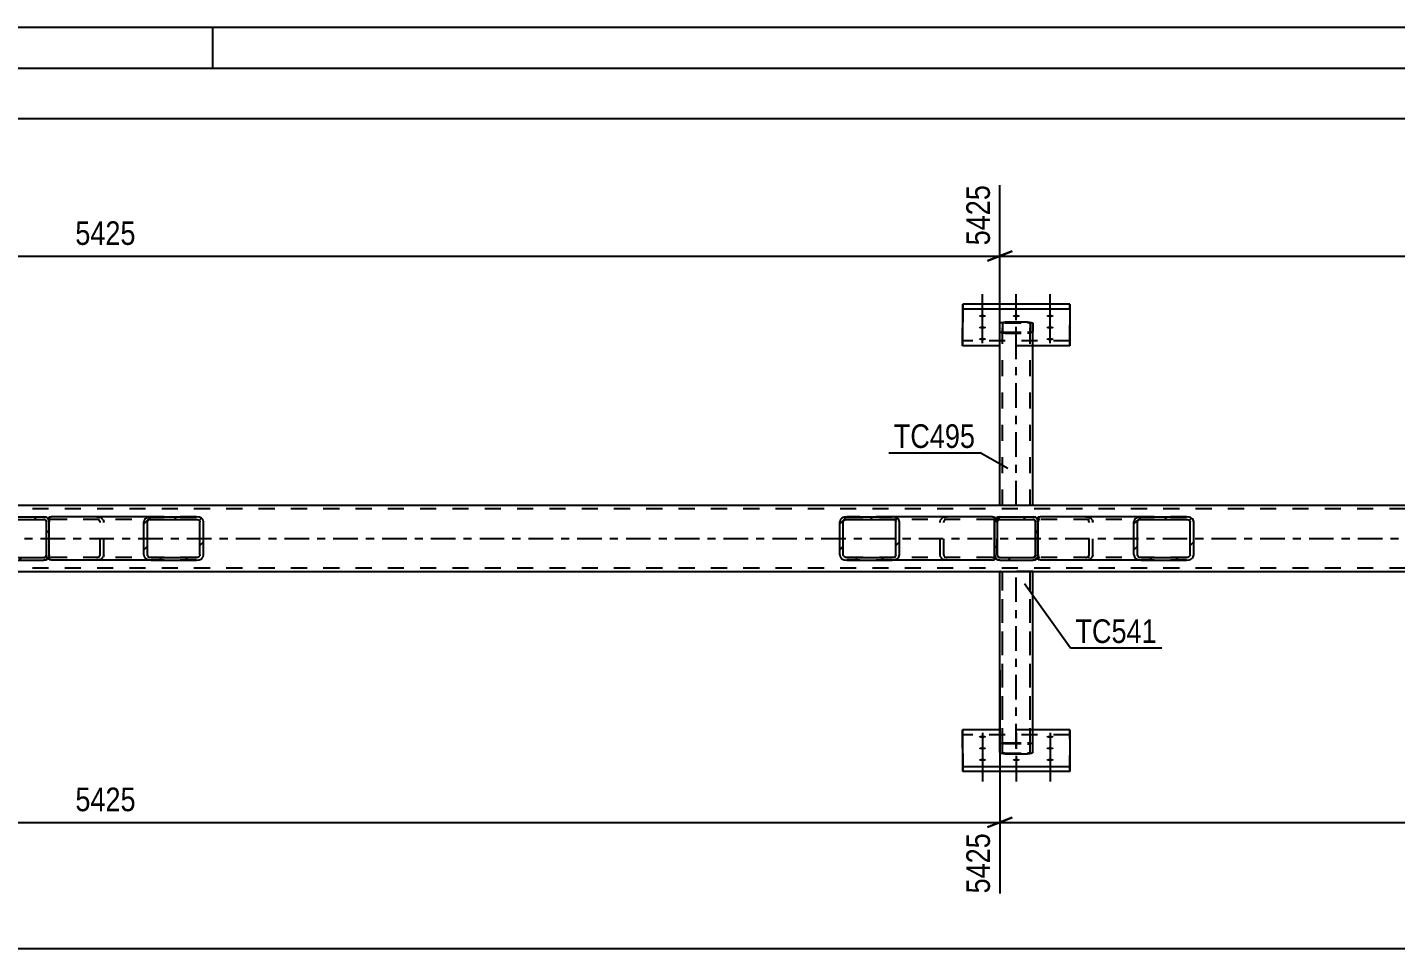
# Model space of a CAD drawing. Header units: millimetres. Extents: x -89 to 752, y -432 to 162.
# Drawn here: x 99 to 265, y 50 to 161.7 of the extents above; entities that cross this region are included whole.
import ezdxf

# ---------------------------------------------------------------- set-up
doc = ezdxf.new("R2010")
doc.units = ezdxf.units.MM
doc.linetypes.add('DXK_LINE_DOT2', pattern=[3.9198, 1.9599, -1.9599])
doc.linetypes.add('DXK_LINE_DOT3', pattern=[5.9187, 2.979, -0.9799, 0.9799, -0.9799])
doc.styles.add('Arial Narrow', font='ARIALN.TTF', dxfattribs={"height": 0.2})

# ---------------------------------------------------------------- blocks, each defined once
blk = doc.blocks.new('Unknown-761544115-1163')
at = {"color": 5, "linetype": 'Continuous'}
for p, q in [((751.51, 161.74), (-89.49, 161.74)), ((121.51, 156.74), (121.51, 161.74)), ((746.51, 156.74), (-84.49, 156.74))]:
    blk.add_line(p, q, dxfattribs=at)
blk = doc.blocks.new('Part-761544115-5239 - 5118')
at = {"color": 7, "linetype": 'DXK_LINE_DOT2'}
for p, q in [((587.63, 103.36), (-0.02, 103.36)), ((587.63, 96.16), (-0.02, 96.16))]:
    blk.add_line(p, q, dxfattribs=at)
at = {"color": 2, "linetype": 'Continuous'}
for p, q in [((587.63, 103.76), (4.79, 103.76)), ((-0.01, 95.76), (587.63, 95.76))]:
    blk.add_line(p, q, dxfattribs=at)
at = {"color": 7, "linetype": 'DXK_LINE_DOT3'}
blk.add_line((-0.01, 99.76), (587.63, 99.76), dxfattribs=at)
blk = doc.blocks.new('Part-761544115-5123 - 5118')
at = {"linetype": 'Continuous'}
h = blk.add_hatch(dxfattribs=at)
h.set_pattern_fill('', scale=0.7, style=0, pattern_type=0)
h.set_pattern_definition([(45, (198.4334, 102.4044), (-1.57154, 1.57154), [])])
h.paths.add_polyline_path([(203.92, 102.4), (198.43, 102.4), (198.1, 102.36), (197.81, 102.22), (197.62, 102.01), (197.56, 101.76), (197.56, 97.76), (197.62, 97.52), (197.81, 97.31), (198.1, 97.17), (198.43, 97.12), (203.92, 97.12), (204.25, 97.17), (204.54, 97.31), (204.73, 97.52), (204.8, 97.76), (204.8, 101.76), (204.73, 102.01), (204.54, 102.22), (204.25, 102.36)])
h.paths.add_polyline_path([(204.23, 101.99), (204.32, 101.89), (204.36, 101.76), (204.36, 97.76), (204.32, 97.64), (204.23, 97.54), (204.09, 97.47), (203.92, 97.44), (198.43, 97.44), (198.27, 97.47), (198.12, 97.54), (198.03, 97.64), (197.99, 97.76), (197.99, 101.76), (198.03, 101.89), (198.12, 101.99), (198.27, 102.06), (198.43, 102.08), (203.92, 102.08), (204.09, 102.06)])
at = {"color": 2, "linetype": 'Continuous'}
for p, q in [((197.62, 102.01), (197.56, 101.76)), ((197.56, 97.76), (197.56, 101.76)), ((197.99, 101.76), (198.03, 101.89)), ((197.99, 97.76), (197.99, 101.76)), ((198.43, 102.4), (198.1, 102.36)), ((198.27, 102.06), (198.43, 102.08)), ((198.43, 102.4), (203.92, 102.4)), ((198.43, 102.08), (203.92, 102.08)), ((216.1, 102.4), (203.92, 102.4)), ((204.25, 102.36), (203.92, 102.4)), ((203.92, 102.08), (204.09, 102.06)), ((204.32, 101.89), (204.36, 101.76)), ((204.36, 97.76), (204.36, 101.76)), ((204.8, 101.76), (204.73, 102.01)), ((204.8, 97.76), (204.8, 101.76)), ((216.1, 102.4), (216.35, 102.37)), ((216.35, 102.37), (216.35, 102.36)), ((216.35, 102.36), (216.35, 102.22)), ((216.35, 102.22), (216.35, 102.01)), ((216.35, 102.01), (216.35, 101.76)), ((216.35, 97.76), (216.35, 101.76)), ((197.56, 97.76), (197.62, 97.52)), ((198.03, 97.64), (197.99, 97.76)), ((198.1, 97.17), (198.43, 97.12)), ((198.43, 97.44), (198.27, 97.47)), ((198.43, 97.44), (203.92, 97.44)), ((198.43, 97.12), (203.92, 97.12)), ((204.09, 97.47), (203.92, 97.44)), ((203.92, 97.12), (204.25, 97.17)), ((216.1, 97.12), (203.92, 97.12)), ((204.36, 97.76), (204.32, 97.64)), ((204.73, 97.52), (204.8, 97.76)), ((216.1, 97.12), (216.35, 97.16)), ((216.35, 97.76), (216.35, 97.52)), ((216.35, 97.52), (216.35, 97.31)), ((216.35, 97.31), (216.35, 97.17)), ((216.35, 97.17), (216.35, 97.16))]:
    blk.add_line(p, q, dxfattribs=at)
at = {"color": 7, "linetype": 'DXK_LINE_DOT2'}
for p, q in [((203.92, 102.4), (198.43, 102.4)), ((216.1, 102.08), (198.43, 102.08)), ((209.73, 101.76), (209.79, 102.01)), ((209.73, 97.76), (209.73, 101.76)), ((210.2, 101.89), (210.17, 101.76)), ((210.17, 97.76), (210.17, 101.76)), ((210.27, 102.36), (210.61, 102.4)), ((210.61, 102.08), (210.44, 102.06)), ((216.26, 102.06), (216.1, 102.08)), ((216.35, 102.02), (216.26, 102.06)), ((216.35, 102.37), (216.35, 102.02)), ((216.35, 102.01), (216.35, 102.02)), ((216.35, 101.99), (216.35, 102.01)), ((216.35, 101.89), (216.35, 101.99)), ((216.35, 101.76), (216.35, 101.89)), ((216.35, 97.76), (216.35, 101.76)), ((216.1, 97.44), (198.43, 97.44)), ((203.92, 97.12), (198.43, 97.12)), ((209.79, 97.52), (209.73, 97.76)), ((210.17, 97.76), (210.2, 97.64)), ((210.61, 97.12), (210.27, 97.17)), ((210.44, 97.47), (210.61, 97.44)), ((216.1, 97.44), (216.26, 97.47)), ((216.26, 97.47), (216.35, 97.51)), ((216.35, 97.64), (216.35, 97.76)), ((216.35, 97.54), (216.35, 97.64)), ((216.35, 97.52), (216.35, 97.54)), ((216.35, 97.51), (216.35, 97.52)), ((216.35, 97.16), (216.35, 97.51))]:
    blk.add_line(p, q, dxfattribs=at)
at = {"color": 2, "linetype": 'Continuous'}
for centre, radius, start, end in [((198.3, 101.58), 0.801, 104.5769, 147.6241), ((198.37, 101.67), 0.401, 104.5769, 147.6241), ((203.99, 101.67), 0.401, 32.3759, 75.4231), ((204.05, 101.58), 0.801, 32.3759, 75.4231), ((198.3, 97.95), 0.801, 212.3759, 255.4231), ((198.37, 97.86), 0.401, 212.3759, 255.4231), ((203.99, 97.86), 0.401, 284.5769, 327.6241), ((204.05, 97.95), 0.801, 284.5769, 327.6241)]:
    blk.add_arc(centre, radius, start, end, dxfattribs=at)
at = {"color": 7, "linetype": 'DXK_LINE_DOT2'}
for centre, radius, start, end in [((210.47, 101.58), 0.802, 104.5548, 147.5896), ((210.54, 101.67), 0.401, 104.5548, 147.5896), ((210.47, 97.95), 0.802, 212.4104, 255.4452), ((210.54, 97.86), 0.401, 212.4104, 255.4452)]:
    blk.add_arc(centre, radius, start, end, dxfattribs=at)
blk = doc.blocks.new('Part-761544115-5147 - 5118')
at = {"color": 2, "linetype": 'Continuous'}
for p, q in [((216.97, 74.78), (216.98, 95.76)), ((216.98, 73.85), (216.98, 95.76)), ((220.98, 73.85), (220.98, 95.76)), ((216.98, 73.85), (216.97, 74.78)), ((217.02, 73.77), (216.98, 73.85)), ((217.16, 73.69), (217.02, 73.77)), ((217.37, 73.65), (217.16, 73.69)), ((217.62, 73.63), (217.37, 73.65)), ((217.62, 73.63), (220.34, 73.63)), ((220.58, 73.65), (220.34, 73.63)), ((220.79, 73.69), (220.58, 73.65)), ((220.93, 73.77), (220.79, 73.69)), ((220.98, 73.85), (220.93, 73.77))]:
    blk.add_line(p, q, dxfattribs=at)
at = {"color": 7, "linetype": 'DXK_LINE_DOT2'}
for p, q in [((220.98, 95.76), (216.98, 95.76)), ((217.29, 74.78), (217.3, 95.76)), ((217.3, 73.85), (217.3, 95.76)), ((220.65, 74.78), (220.66, 95.76)), ((220.66, 73.85), (220.66, 95.76)), ((220.97, 74.78), (220.98, 95.76)), ((220.98, 95.76), (220.98, 95.76)), ((216.97, 74.78), (217.02, 74.86)), ((217.02, 74.86), (217.16, 74.93)), ((217.16, 74.93), (217.37, 74.98)), ((217.32, 74.82), (217.29, 74.78)), ((217.3, 73.85), (217.29, 74.78)), ((217.39, 74.86), (217.32, 74.82)), ((217.37, 74.98), (217.61, 75)), ((217.49, 74.88), (217.39, 74.86)), ((217.61, 74.89), (217.49, 74.88)), ((217.61, 75), (220.33, 75)), ((217.61, 74.89), (220.33, 74.89)), ((220.33, 75), (220.58, 74.98)), ((220.33, 74.89), (220.34, 74.89)), ((220.34, 74.89), (220.45, 74.88)), ((220.45, 74.88), (220.56, 74.86)), ((220.56, 74.86), (220.58, 74.84)), ((220.58, 74.98), (220.78, 74.93)), ((220.58, 74.84), (220.63, 74.82)), ((220.65, 74.78), (220.63, 74.82)), ((220.66, 73.85), (220.65, 74.78)), ((220.78, 74.93), (220.92, 74.86)), ((220.92, 74.86), (220.97, 74.78)), ((220.98, 73.85), (220.97, 74.78)), ((217.3, 73.85), (217.32, 73.81)), ((217.32, 73.81), (217.39, 73.77)), ((217.39, 73.77), (217.49, 73.75)), ((217.49, 73.75), (217.62, 73.74)), ((217.62, 73.74), (220.34, 73.74)), ((220.34, 73.74), (220.46, 73.75)), ((220.46, 73.75), (220.56, 73.77)), ((220.56, 73.77), (220.63, 73.81)), ((220.63, 73.81), (220.66, 73.85))]:
    blk.add_line(p, q, dxfattribs=at)
at = {"color": 7, "linetype": 'DXK_LINE_DOT3'}
blk.add_line((218.97, 74.31), (218.98, 95.76), dxfattribs=at)
blk = doc.blocks.new('Part-761544115-5150 - 5118')
at = {"color": 2, "linetype": 'Continuous'}
for p, q in [((212.48, 128.16), (212.47, 123.72)), ((225.48, 128.16), (212.48, 128.16)), ((212.48, 127.56), (212.48, 128.16)), ((225.48, 128.16), (225.48, 127.56)), ((212.47, 123.12), (212.48, 127.56)), ((225.48, 127.56), (212.48, 127.56)), ((225.48, 127.56), (225.47, 123.12)), ((212.47, 123.72), (212.47, 123.12)), ((216.98, 123.12), (212.47, 123.12)), ((225.47, 123.12), (220.98, 123.12))]:
    blk.add_line(p, q, dxfattribs=at)
at = {"color": 7, "linetype": 'DXK_LINE_DOT2'}
for p, q in [((225.47, 123.72), (225.48, 128.16)), ((225.47, 123.72), (212.47, 123.72)), ((220.98, 123.12), (216.98, 123.12)), ((225.47, 123.12), (225.47, 123.72))]:
    blk.add_line(p, q, dxfattribs=at)
blk = doc.blocks.new('Part-761544115-5151 - 5118')
at = {"color": 2, "linetype": 'Continuous'}
for p, q in [((216.98, 76.54), (212.47, 76.54)), ((212.47, 76.54), (212.47, 75.94)), ((212.48, 72.09), (212.47, 76.54)), ((225.47, 76.54), (220.98, 76.54)), ((225.47, 76.54), (225.48, 72.09)), ((212.47, 75.94), (212.48, 71.49)), ((225.48, 72.09), (212.48, 72.09)), ((212.48, 71.49), (212.48, 72.09)), ((225.48, 71.49), (212.48, 71.49)), ((225.48, 72.09), (225.48, 71.49))]:
    blk.add_line(p, q, dxfattribs=at)
at = {"color": 7, "linetype": 'DXK_LINE_DOT2'}
for p, q in [((220.98, 76.54), (216.98, 76.54)), ((225.47, 75.94), (225.47, 76.54)), ((225.47, 75.94), (212.47, 75.94)), ((225.48, 71.49), (225.47, 75.94))]:
    blk.add_line(p, q, dxfattribs=at)
blk = doc.blocks.new('Part-761544115-5153 - 5118')
at = {"linetype": 'Continuous'}
h = blk.add_hatch(dxfattribs=at)
h.set_pattern_fill('', scale=0.7, style=0, pattern_type=0)
h.set_pattern_definition([(45, (97.0082, 102.4044), (-1.57154, 1.57154), [])])
h.paths.add_polyline_path([(101.01, 102.4), (97.01, 102.4), (96.76, 102.36), (96.56, 102.22), (96.42, 102.01), (96.37, 101.76), (96.37, 97.76), (96.42, 97.52), (96.56, 97.31), (96.76, 97.17), (97.01, 97.12), (101.01, 97.12), (101.25, 97.17), (101.46, 97.31), (101.6, 97.52), (101.65, 97.76), (101.65, 101.76), (101.6, 102.01), (101.46, 102.22), (101.25, 102.36)])
h.paths.add_polyline_path([(101.23, 101.99), (101.3, 101.89), (101.33, 101.76), (101.33, 97.76), (101.3, 97.64), (101.23, 97.54), (101.13, 97.47), (101.01, 97.44), (97.01, 97.44), (96.89, 97.47), (96.78, 97.54), (96.71, 97.64), (96.69, 97.76), (96.69, 101.76), (96.71, 101.89), (96.78, 101.99), (96.89, 102.06), (97.01, 102.08), (101.01, 102.08), (101.13, 102.06)])
at = {"color": 2, "linetype": 'Continuous'}
for p, q in [((96.35, 101.77), (96.4, 102.01)), ((96.35, 101.76), (96.37, 101.76)), ((96.42, 102.01), (96.37, 101.76)), ((96.37, 97.76), (96.37, 101.76)), ((96.69, 101.76), (96.71, 101.89)), ((96.69, 97.76), (96.69, 101.76)), ((96.75, 102.36), (96.99, 102.4)), ((97.01, 102.4), (96.76, 102.36)), ((96.89, 102.06), (97.01, 102.08)), ((96.99, 102.4), (97.01, 102.4)), ((97.01, 102.4), (96.99, 102.4)), ((97.01, 102.4), (101.01, 102.4)), ((97.01, 102.08), (101.01, 102.08)), ((101.12, 102.06), (100.99, 102.08)), ((101.25, 102.36), (101.01, 102.4)), ((101.01, 102.08), (101.13, 102.06)), ((101.31, 101.76), (101.29, 101.89)), ((101.3, 101.89), (101.33, 101.76)), ((101.31, 101.76), (101.33, 101.76)), ((101.31, 97.76), (101.31, 101.76)), ((101.33, 97.76), (101.33, 101.76)), ((101.65, 101.76), (101.6, 102.01)), ((101.65, 97.76), (101.65, 101.76)), ((96.35, 97.76), (96.37, 97.76)), ((96.4, 97.52), (96.35, 97.76)), ((96.37, 97.76), (96.42, 97.52)), ((96.71, 97.64), (96.69, 97.76)), ((96.99, 97.12), (96.75, 97.17)), ((96.76, 97.17), (97.01, 97.12)), ((97.01, 97.44), (96.89, 97.47)), ((96.99, 97.12), (97.01, 97.12)), ((96.99, 97.12), (97.01, 97.12)), ((97.01, 97.44), (101.01, 97.44)), ((97.01, 97.12), (101.01, 97.12)), ((100.99, 97.44), (101.12, 97.47)), ((101.13, 97.47), (101.01, 97.44)), ((101.01, 97.12), (101.25, 97.17)), ((101.29, 97.64), (101.31, 97.76)), ((101.33, 97.76), (101.3, 97.64)), ((101.31, 97.76), (101.33, 97.76)), ((101.6, 97.52), (101.65, 97.76))]:
    blk.add_line(p, q, dxfattribs=at)
at = {"color": 7, "linetype": 'DXK_LINE_DOT2'}
for p, q in [((96.35, 101.76), (96.35, 101.77)), ((96.35, 97.76), (96.35, 101.76)), ((96.35, 101.76), (96.35, 101.76)), ((96.7, 101.89), (96.67, 101.76)), ((96.67, 101.76), (96.69, 101.76)), ((96.67, 97.76), (96.67, 101.76)), ((96.99, 102.08), (96.87, 102.06)), ((96.99, 102.08), (97.01, 102.08)), ((96.99, 102.08), (100.99, 102.08)), ((97.01, 102.4), (101.01, 102.4)), ((100.99, 102.4), (101.24, 102.36)), ((100.99, 102.08), (101.01, 102.08)), ((101.59, 102.01), (101.63, 101.76)), ((101.63, 97.76), (101.63, 101.76)), ((101.63, 101.76), (101.65, 101.76)), ((96.35, 97.76), (96.35, 97.76)), ((96.35, 97.76), (96.35, 97.76)), ((96.67, 97.76), (96.69, 97.76)), ((96.67, 97.76), (96.7, 97.64)), ((96.87, 97.47), (96.99, 97.44)), ((96.99, 97.44), (97.01, 97.44)), ((96.99, 97.44), (100.99, 97.44)), ((97.01, 97.12), (101.01, 97.12)), ((100.99, 97.44), (101.01, 97.44)), ((101.24, 97.17), (100.99, 97.12)), ((101.63, 97.76), (101.59, 97.52)), ((101.63, 97.76), (101.65, 97.76))]:
    blk.add_line(p, q, dxfattribs=at)
at = {"color": 2, "linetype": 'Continuous'}
for centre, radius, start, end in [((96.99, 101.76), 0.64, 112.5, 157.5), ((97.01, 101.76), 0.64, 112.5, 157.5), ((97.01, 101.76), 0.32, 112.5, 157.5), ((100.99, 101.76), 0.32, 22.5, 67.5), ((101.01, 101.76), 0.32, 22.5, 67.5), ((101.01, 101.76), 0.64, 22.5, 67.5), ((96.99, 97.76), 0.64, 202.5, 247.5), ((97.01, 97.76), 0.64, 202.5, 247.5), ((97.01, 97.76), 0.32, 202.5, 247.5), ((100.99, 97.76), 0.32, 292.5, 337.5), ((101.01, 97.76), 0.32, 292.5, 337.5), ((101.01, 97.76), 0.64, 292.5, 337.5)]:
    blk.add_arc(centre, radius, start, end, dxfattribs=at)
at = {"color": 7, "linetype": 'DXK_LINE_DOT2'}
for centre, radius, start, end in [((96.99, 101.76), 0.32, 112.5, 157.5), ((100.99, 101.76), 0.64, 22.5, 67.5), ((96.99, 97.76), 0.32, 202.5, 247.5), ((100.99, 97.76), 0.64, 292.5, 337.5)]:
    blk.add_arc(centre, radius, start, end, dxfattribs=at)
blk = doc.blocks.new('Part-761544115-5156 - 5118')
at = {"linetype": 'Continuous'}
h = blk.add_hatch(dxfattribs=at)
h.set_pattern_fill('', scale=0.7, style=0, pattern_type=0)
h.set_pattern_definition([(45, (217.008, 102.4044), (-1.57154, 1.57154), [])])
h.paths.add_polyline_path([(221.01, 102.4), (217.01, 102.4), (216.76, 102.36), (216.56, 102.22), (216.42, 102.01), (216.37, 101.76), (216.37, 97.76), (216.42, 97.52), (216.56, 97.31), (216.76, 97.17), (217.01, 97.12), (221.01, 97.12), (221.25, 97.17), (221.46, 97.31), (221.6, 97.52), (221.65, 97.76), (221.65, 101.76), (221.6, 102.01), (221.46, 102.22), (221.25, 102.36)])
h.paths.add_polyline_path([(221.23, 101.99), (221.3, 101.89), (221.33, 101.76), (221.33, 97.76), (221.3, 97.64), (221.23, 97.54), (221.13, 97.47), (221.01, 97.44), (217.01, 97.44), (216.89, 97.47), (216.78, 97.54), (216.71, 97.64), (216.69, 97.76), (216.69, 101.76), (216.71, 101.89), (216.78, 101.99), (216.89, 102.06), (217.01, 102.08), (221.01, 102.08), (221.13, 102.06)])
at = {"color": 2, "linetype": 'Continuous'}
for p, q in [((216.35, 101.77), (216.4, 102.01)), ((216.35, 101.76), (216.37, 101.76)), ((216.42, 102.01), (216.37, 101.76)), ((216.37, 97.76), (216.37, 101.76)), ((216.69, 101.76), (216.71, 101.89)), ((216.69, 97.76), (216.69, 101.76)), ((216.75, 102.36), (216.99, 102.4)), ((217.01, 102.4), (216.76, 102.36)), ((216.89, 102.06), (217.01, 102.08)), ((216.99, 102.4), (217.01, 102.4)), ((217.01, 102.4), (216.99, 102.4)), ((217.01, 102.4), (221.01, 102.4)), ((217.01, 102.08), (221.01, 102.08)), ((221.12, 102.06), (220.99, 102.08)), ((221.25, 102.36), (221.01, 102.4)), ((221.01, 102.08), (221.13, 102.06)), ((221.31, 101.76), (221.29, 101.89)), ((221.3, 101.89), (221.33, 101.76)), ((221.31, 101.76), (221.33, 101.76)), ((221.31, 97.76), (221.31, 101.76)), ((221.33, 97.76), (221.33, 101.76)), ((221.65, 101.76), (221.6, 102.01)), ((221.65, 97.76), (221.65, 101.76)), ((216.35, 97.76), (216.37, 97.76)), ((216.4, 97.52), (216.35, 97.76)), ((216.37, 97.76), (216.42, 97.52)), ((216.71, 97.64), (216.69, 97.76)), ((216.99, 97.12), (216.75, 97.17)), ((216.76, 97.17), (217.01, 97.12)), ((217.01, 97.44), (216.89, 97.47)), ((216.99, 97.12), (217.01, 97.12)), ((216.99, 97.12), (217.01, 97.12)), ((217.01, 97.44), (221.01, 97.44)), ((217.01, 97.12), (221.01, 97.12)), ((220.99, 97.44), (221.12, 97.47)), ((221.13, 97.47), (221.01, 97.44)), ((221.01, 97.12), (221.25, 97.17)), ((221.29, 97.64), (221.31, 97.76)), ((221.33, 97.76), (221.3, 97.64)), ((221.31, 97.76), (221.33, 97.76)), ((221.6, 97.52), (221.65, 97.76))]:
    blk.add_line(p, q, dxfattribs=at)
at = {"color": 7, "linetype": 'DXK_LINE_DOT2'}
for p, q in [((216.35, 101.76), (216.35, 101.77)), ((216.35, 97.76), (216.35, 101.76)), ((216.35, 101.76), (216.35, 101.76)), ((216.7, 101.89), (216.67, 101.76)), ((216.67, 101.76), (216.69, 101.76)), ((216.67, 97.76), (216.67, 101.76)), ((216.99, 102.08), (216.87, 102.06)), ((216.99, 102.08), (217.01, 102.08)), ((216.99, 102.08), (220.99, 102.08)), ((217.01, 102.4), (221.01, 102.4)), ((220.99, 102.4), (221.24, 102.36)), ((220.99, 102.08), (221.01, 102.08)), ((221.59, 102.01), (221.63, 101.76)), ((221.63, 97.76), (221.63, 101.76)), ((221.63, 101.76), (221.65, 101.76)), ((216.35, 97.76), (216.35, 97.76)), ((216.35, 97.76), (216.35, 97.76)), ((216.67, 97.76), (216.69, 97.76)), ((216.67, 97.76), (216.7, 97.64)), ((216.87, 97.47), (216.99, 97.44)), ((216.99, 97.44), (217.01, 97.44)), ((216.99, 97.44), (220.99, 97.44)), ((217.01, 97.12), (221.01, 97.12)), ((220.99, 97.44), (221.01, 97.44)), ((221.24, 97.17), (220.99, 97.12)), ((221.63, 97.76), (221.59, 97.52)), ((221.63, 97.76), (221.65, 97.76))]:
    blk.add_line(p, q, dxfattribs=at)
at = {"color": 2, "linetype": 'Continuous'}
for centre, radius, start, end in [((216.99, 101.76), 0.64, 112.5, 157.5), ((217.01, 101.76), 0.64, 112.5, 157.5), ((217.01, 101.76), 0.32, 112.5, 157.5), ((220.99, 101.76), 0.32, 22.5, 67.5), ((221.01, 101.76), 0.32, 22.5, 67.5), ((221.01, 101.76), 0.64, 22.5, 67.5), ((216.99, 97.76), 0.64, 202.5, 247.5), ((217.01, 97.76), 0.64, 202.5, 247.5), ((217.01, 97.76), 0.32, 202.5, 247.5), ((220.99, 97.76), 0.32, 292.5, 337.5), ((221.01, 97.76), 0.32, 292.5, 337.5), ((221.01, 97.76), 0.64, 292.5, 337.5)]:
    blk.add_arc(centre, radius, start, end, dxfattribs=at)
at = {"color": 7, "linetype": 'DXK_LINE_DOT2'}
for centre, radius, start, end in [((216.99, 101.76), 0.32, 112.5, 157.5), ((220.99, 101.76), 0.64, 22.5, 67.5), ((216.99, 97.76), 0.32, 202.5, 247.5), ((220.99, 97.76), 0.64, 292.5, 337.5)]:
    blk.add_arc(centre, radius, start, end, dxfattribs=at)
blk = doc.blocks.new('Part-761544115-5158 - 5118')
at = {"linetype": 'Continuous'}
h = blk.add_hatch(dxfattribs=at)
h.set_pattern_fill('', scale=0.7, style=0, pattern_type=0)
h.set_pattern_definition([(45, (114.0037, 102.4044), (-1.57154, 1.57154), [])])
h.paths.add_polyline_path([(119.5, 102.4), (114, 102.4), (113.67, 102.36), (113.38, 102.22), (113.19, 102.01), (113.12, 101.76), (113.12, 97.76), (113.19, 97.52), (113.38, 97.31), (113.67, 97.17), (114, 97.12), (119.5, 97.12), (119.84, 97.17), (120.12, 97.31), (120.31, 97.52), (120.38, 97.76), (120.38, 101.76), (120.31, 102.01), (120.12, 102.22), (119.84, 102.36)])
h.paths.add_polyline_path([(119.81, 101.99), (119.91, 101.89), (119.94, 101.76), (119.94, 97.76), (119.91, 97.64), (119.81, 97.54), (119.67, 97.47), (119.5, 97.44), (114, 97.44), (113.84, 97.47), (113.69, 97.54), (113.6, 97.64), (113.56, 97.76), (113.56, 101.76), (113.6, 101.89), (113.69, 101.99), (113.84, 102.06), (114, 102.08), (119.5, 102.08), (119.67, 102.06)])
at = {"color": 2, "linetype": 'Continuous'}
for p, q in [((101.63, 102.37), (101.89, 102.4)), ((101.63, 102.36), (101.63, 102.37)), ((101.63, 102.22), (101.63, 102.36)), ((101.63, 102.22), (101.63, 102.02)), ((101.63, 102.01), (101.63, 102.22)), ((101.63, 102.02), (101.63, 101.99)), ((101.63, 102.01), (101.63, 101.83)), ((101.63, 101.99), (101.63, 101.89)), ((101.63, 101.89), (101.63, 101.83)), ((114, 102.4), (101.89, 102.4)), ((113.19, 102.01), (113.12, 101.76)), ((113.12, 97.76), (113.12, 101.76)), ((113.56, 101.76), (113.6, 101.89)), ((113.56, 97.76), (113.56, 101.76)), ((114, 102.4), (113.67, 102.36)), ((113.84, 102.06), (114, 102.08)), ((114, 102.4), (119.5, 102.4)), ((114, 102.08), (119.5, 102.08)), ((119.84, 102.36), (119.5, 102.4)), ((119.5, 102.08), (119.67, 102.06)), ((119.91, 101.89), (119.94, 101.76)), ((119.94, 97.76), (119.94, 101.76)), ((120.38, 101.76), (120.31, 102.01)), ((120.38, 97.76), (120.38, 101.76)), ((101.63, 97.52), (101.63, 97.7)), ((101.63, 97.64), (101.63, 97.69)), ((101.63, 97.64), (101.63, 97.54)), ((101.63, 97.54), (101.63, 97.51)), ((101.63, 97.31), (101.63, 97.52)), ((101.63, 97.31), (101.63, 97.51)), ((101.63, 97.17), (101.63, 97.31)), ((101.63, 97.16), (101.63, 97.17)), ((101.89, 97.12), (101.63, 97.16)), ((114, 97.12), (101.89, 97.12)), ((113.12, 97.76), (113.19, 97.52)), ((113.6, 97.64), (113.56, 97.76)), ((113.67, 97.17), (114, 97.12)), ((114, 97.44), (113.84, 97.47)), ((114, 97.44), (119.5, 97.44)), ((114, 97.12), (119.5, 97.12)), ((119.67, 97.47), (119.5, 97.44)), ((119.5, 97.12), (119.84, 97.17)), ((119.94, 97.76), (119.91, 97.64)), ((120.31, 97.52), (120.38, 97.76))]:
    blk.add_line(p, q, dxfattribs=at)
at = {"color": 7, "linetype": 'DXK_LINE_DOT2'}
for p, q in [((101.63, 102.37), (101.63, 102.22)), ((101.72, 102.06), (101.63, 102.02)), ((101.63, 101.83), (101.63, 101.76)), ((101.63, 101.83), (101.63, 101.76)), ((101.63, 97.76), (101.63, 101.76)), ((101.63, 97.76), (101.63, 101.76)), ((101.89, 102.08), (101.72, 102.06)), ((119.5, 102.08), (101.89, 102.08)), ((107.38, 102.4), (107.72, 102.36)), ((107.55, 102.06), (107.38, 102.08)), ((107.82, 101.76), (107.79, 101.89)), ((107.82, 97.76), (107.82, 101.76)), ((108.19, 102.01), (108.26, 101.76)), ((108.26, 97.76), (108.26, 101.76)), ((119.5, 102.4), (114, 102.4)), ((101.63, 97.69), (101.63, 97.76)), ((101.63, 97.7), (101.63, 97.76)), ((101.63, 97.51), (101.72, 97.47)), ((101.63, 97.16), (101.63, 97.31)), ((101.72, 97.47), (101.89, 97.44)), ((119.5, 97.44), (101.89, 97.44)), ((107.38, 97.44), (107.55, 97.47)), ((107.72, 97.17), (107.38, 97.12)), ((107.79, 97.64), (107.82, 97.76)), ((108.26, 97.76), (108.19, 97.52)), ((119.5, 97.12), (114, 97.12))]:
    blk.add_line(p, q, dxfattribs=at)
for centre, radius, start, end in [((107.45, 101.67), 0.401, 32.4104, 75.4453), ((107.52, 101.58), 0.802, 32.4104, 75.4453), ((107.45, 97.86), 0.401, 284.5547, 327.5896), ((107.52, 97.95), 0.802, 284.5547, 327.5896)]:
    blk.add_arc(centre, radius, start, end, dxfattribs=at)
at = {"color": 2, "linetype": 'Continuous'}
for centre, radius, start, end in [((113.87, 101.58), 0.803, 104.5326, 147.5549), ((113.94, 101.67), 0.401, 104.5326, 147.5549), ((119.57, 101.67), 0.401, 32.4451, 75.4674), ((119.64, 101.58), 0.803, 32.4451, 75.4674), ((113.87, 97.95), 0.803, 212.4451, 255.4674), ((113.94, 97.86), 0.401, 212.4451, 255.4674), ((119.57, 97.86), 0.401, 284.5326, 327.5549), ((119.64, 97.95), 0.803, 284.5326, 327.5549)]:
    blk.add_arc(centre, radius, start, end, dxfattribs=at)
blk = doc.blocks.new('Part-761544115-5159 - 5118')
at = {"linetype": 'Continuous'}
h = blk.add_hatch(dxfattribs=at)
h.set_pattern_fill('', scale=0.7, style=0, pattern_type=0)
h.set_pattern_definition([(45, (234.129, 102.4044), (-1.57154, 1.57154), [])])
h.paths.add_polyline_path([(239.63, 102.4), (234.13, 102.4), (233.79, 102.36), (233.51, 102.22), (233.32, 102.01), (233.25, 101.76), (233.25, 97.76), (233.32, 97.52), (233.51, 97.31), (233.79, 97.17), (234.13, 97.12), (239.63, 97.12), (239.96, 97.17), (240.25, 97.31), (240.44, 97.52), (240.51, 97.76), (240.51, 101.76), (240.44, 102.01), (240.25, 102.22), (239.96, 102.36)])
h.paths.add_polyline_path([(239.94, 101.99), (240.03, 101.89), (240.07, 101.76), (240.07, 97.76), (240.03, 97.64), (239.94, 97.54), (239.79, 97.47), (239.63, 97.44), (234.13, 97.44), (233.96, 97.47), (233.82, 97.54), (233.72, 97.64), (233.69, 97.76), (233.69, 101.76), (233.72, 101.89), (233.82, 101.99), (233.96, 102.06), (234.13, 102.08), (239.63, 102.08), (239.79, 102.06)])
at = {"color": 2, "linetype": 'Continuous'}
for p, q in [((221.63, 102.37), (221.89, 102.4)), ((221.63, 102.36), (221.63, 102.37)), ((221.63, 102.22), (221.63, 102.36)), ((221.63, 102.22), (221.63, 102.02)), ((221.63, 102.01), (221.63, 102.22)), ((221.63, 102.02), (221.63, 101.99)), ((221.63, 102.01), (221.63, 101.83)), ((221.63, 101.99), (221.63, 101.89)), ((221.63, 101.89), (221.63, 101.84)), ((234.13, 102.4), (221.89, 102.4)), ((233.32, 102.01), (233.25, 101.76)), ((233.25, 97.76), (233.25, 101.76)), ((233.69, 101.76), (233.72, 101.89)), ((233.69, 97.76), (233.69, 101.76)), ((234.13, 102.4), (233.79, 102.36)), ((233.96, 102.06), (234.13, 102.08)), ((234.13, 102.4), (239.63, 102.4)), ((234.13, 102.08), (239.63, 102.08)), ((239.96, 102.36), (239.63, 102.4)), ((239.63, 102.08), (239.79, 102.06)), ((240.03, 101.89), (240.07, 101.76)), ((240.07, 97.76), (240.07, 101.76)), ((240.51, 101.76), (240.44, 102.01)), ((240.51, 97.76), (240.51, 101.76)), ((221.63, 97.52), (221.63, 97.7)), ((221.63, 97.64), (221.63, 97.69)), ((221.63, 97.64), (221.63, 97.54)), ((221.63, 97.54), (221.63, 97.51)), ((221.63, 97.31), (221.63, 97.52)), ((221.63, 97.31), (221.63, 97.51)), ((221.63, 97.17), (221.63, 97.31)), ((221.63, 97.16), (221.63, 97.17)), ((221.89, 97.12), (221.63, 97.16)), ((234.13, 97.12), (221.89, 97.12)), ((233.25, 97.76), (233.32, 97.52)), ((233.72, 97.64), (233.69, 97.76)), ((233.79, 97.17), (234.13, 97.12)), ((234.13, 97.44), (233.96, 97.47)), ((234.13, 97.44), (239.63, 97.44)), ((234.13, 97.12), (239.63, 97.12)), ((239.79, 97.47), (239.63, 97.44)), ((239.63, 97.12), (239.96, 97.17)), ((240.07, 97.76), (240.03, 97.64)), ((240.44, 97.52), (240.51, 97.76))]:
    blk.add_line(p, q, dxfattribs=at)
at = {"color": 7, "linetype": 'DXK_LINE_DOT2'}
for p, q in [((221.63, 102.37), (221.63, 102.22)), ((221.72, 102.06), (221.63, 102.02)), ((221.63, 101.84), (221.63, 101.76)), ((221.63, 101.83), (221.63, 101.76)), ((221.63, 97.76), (221.63, 101.76)), ((221.63, 97.76), (221.63, 101.76)), ((221.89, 102.08), (221.72, 102.06)), ((239.63, 102.08), (221.89, 102.08)), ((227.38, 102.4), (227.72, 102.36)), ((227.55, 102.06), (227.38, 102.08)), ((227.82, 101.76), (227.79, 101.89)), ((227.82, 97.76), (227.82, 101.76)), ((228.19, 102.01), (228.26, 101.76)), ((228.26, 97.76), (228.26, 101.76)), ((239.63, 102.4), (234.13, 102.4)), ((221.63, 97.69), (221.63, 97.76)), ((221.63, 97.7), (221.63, 97.76)), ((221.63, 97.51), (221.72, 97.47)), ((221.63, 97.16), (221.63, 97.31)), ((221.72, 97.47), (221.89, 97.44)), ((239.63, 97.44), (221.89, 97.44)), ((227.38, 97.44), (227.55, 97.47)), ((227.72, 97.17), (227.38, 97.12)), ((227.79, 97.64), (227.82, 97.76)), ((228.26, 97.76), (228.19, 97.52)), ((239.63, 97.12), (234.13, 97.12))]:
    blk.add_line(p, q, dxfattribs=at)
for centre, radius, start, end in [((227.45, 101.67), 0.401, 32.4104, 75.4452), ((227.52, 101.58), 0.802, 32.4104, 75.4452), ((227.45, 97.86), 0.401, 284.5548, 327.5896), ((227.52, 97.95), 0.802, 284.5548, 327.5896)]:
    blk.add_arc(centre, radius, start, end, dxfattribs=at)
at = {"color": 2, "linetype": 'Continuous'}
for centre, radius, start, end in [((233.99, 101.58), 0.803, 104.5326, 147.5549), ((234.06, 101.67), 0.401, 104.5326, 147.5549), ((239.69, 101.67), 0.401, 32.4451, 75.4674), ((239.76, 101.58), 0.803, 32.4451, 75.4674), ((233.99, 97.95), 0.803, 212.4451, 255.4674), ((234.06, 97.86), 0.401, 212.4451, 255.4674), ((239.69, 97.86), 0.401, 284.5326, 327.5549), ((239.76, 97.95), 0.803, 284.5326, 327.5549)]:
    blk.add_arc(centre, radius, start, end, dxfattribs=at)
blk = doc.blocks.new('Part-761544115-5183 - 5118')
at = {"color": 2, "linetype": 'Continuous'}
for p, q in [((216.97, 125.8), (217.02, 125.89)), ((216.98, 103.76), (216.97, 125.8)), ((216.97, 124.87), (216.97, 125.8)), ((216.98, 103.76), (216.97, 124.87)), ((217.02, 125.89), (217.16, 125.96)), ((217.16, 125.96), (217.37, 126.01)), ((217.37, 126.01), (217.62, 126.02)), ((217.62, 126.02), (220.34, 126.02)), ((220.34, 126.02), (220.58, 126.01)), ((220.58, 126.01), (220.79, 125.96)), ((220.79, 125.96), (220.93, 125.89)), ((220.93, 125.89), (220.97, 125.8)), ((220.98, 103.76), (220.97, 125.8))]:
    blk.add_line(p, q, dxfattribs=at)
at = {"color": 7, "linetype": 'DXK_LINE_DOT2'}
for p, q in [((217.02, 124.79), (216.97, 124.87)), ((217.16, 124.72), (217.02, 124.79)), ((217.37, 124.67), (217.16, 124.72)), ((217.32, 125.85), (217.29, 125.8)), ((217.3, 103.76), (217.29, 125.8)), ((217.29, 125.8), (217.29, 124.87)), ((217.3, 103.76), (217.29, 124.87)), ((217.29, 124.87), (217.32, 124.83)), ((217.39, 125.88), (217.32, 125.85)), ((217.32, 124.83), (217.39, 124.8)), ((217.61, 124.65), (217.37, 124.67)), ((217.49, 125.91), (217.39, 125.88)), ((217.39, 124.8), (217.49, 124.77)), ((217.62, 125.91), (217.49, 125.91)), ((217.49, 124.77), (217.61, 124.76)), ((217.61, 124.76), (220.33, 124.76)), ((217.61, 124.65), (220.33, 124.65)), ((217.62, 125.91), (220.34, 125.91)), ((220.33, 124.76), (220.45, 124.77)), ((220.58, 124.67), (220.33, 124.65)), ((220.46, 125.91), (220.34, 125.91)), ((220.45, 124.77), (220.56, 124.8)), ((220.56, 125.88), (220.46, 125.91)), ((220.63, 125.85), (220.56, 125.88)), ((220.56, 124.8), (220.63, 124.83)), ((220.78, 124.72), (220.58, 124.67)), ((220.65, 125.8), (220.63, 125.85)), ((220.63, 124.83), (220.65, 124.87)), ((220.66, 103.76), (220.65, 125.8)), ((220.65, 125.8), (220.65, 124.87)), ((220.66, 103.76), (220.65, 124.87)), ((220.92, 124.79), (220.78, 124.72)), ((220.97, 124.87), (220.92, 124.79)), ((220.97, 125.8), (220.97, 124.87)), ((220.98, 103.76), (220.97, 124.87)), ((220.98, 103.76), (216.98, 103.76)), ((220.98, 103.76), (220.98, 103.76))]:
    blk.add_line(p, q, dxfattribs=at)
at = {"color": 7, "linetype": 'DXK_LINE_DOT3'}
blk.add_line((218.98, 103.76), (218.97, 125.34), dxfattribs=at)
blk = doc.blocks.new('Bolt-761544115-5263 - 5118')
at = {"linetype": 'Continuous'}
for points in [[(214.88, 126.89), (214.97, 126.89), (215.06, 126.88), (215.14, 126.86), (215.2, 126.84), (215.26, 126.82), (215.3, 126.79), (215.32, 126.76), (215.32, 126.73), (215.3, 126.69), (215.26, 126.67), (215.2, 126.64), (215.14, 126.62), (215.06, 126.6), (214.97, 126.59), (214.88, 126.59), (214.79, 126.59), (214.7, 126.6), (214.62, 126.62), (214.55, 126.64), (214.5, 126.67), (214.46, 126.69), (214.44, 126.73), (214.44, 126.76), (214.46, 126.79), (214.5, 126.82), (214.55, 126.84), (214.62, 126.86), (214.7, 126.88), (214.79, 126.89)], [(218.98, 126.89), (219.07, 126.89), (219.16, 126.88), (219.24, 126.86), (219.3, 126.84), (219.36, 126.82), (219.4, 126.79), (219.42, 126.76), (219.42, 126.73), (219.4, 126.69), (219.36, 126.67), (219.3, 126.64), (219.24, 126.62), (219.16, 126.6), (219.07, 126.59), (218.98, 126.59), (218.89, 126.59), (218.8, 126.6), (218.72, 126.62), (218.65, 126.64), (218.6, 126.67), (218.56, 126.69), (218.54, 126.73), (218.54, 126.76), (218.56, 126.79), (218.6, 126.82), (218.65, 126.84), (218.72, 126.86), (218.8, 126.88), (218.89, 126.89)], [(223.08, 126.89), (223.17, 126.89), (223.26, 126.88), (223.34, 126.86), (223.4, 126.84), (223.46, 126.82), (223.5, 126.79), (223.52, 126.76), (223.52, 126.73), (223.5, 126.69), (223.46, 126.67), (223.4, 126.64), (223.34, 126.62), (223.26, 126.6), (223.17, 126.59), (223.08, 126.59), (222.99, 126.59), (222.9, 126.6), (222.82, 126.62), (222.75, 126.64), (222.7, 126.67), (222.66, 126.69), (222.64, 126.73), (222.64, 126.76), (222.66, 126.79), (222.7, 126.82), (222.75, 126.84), (222.82, 126.86), (222.9, 126.88), (222.99, 126.89)], [(214.87, 125.49), (214.97, 125.49), (215.05, 125.48), (215.13, 125.46), (215.2, 125.44), (215.25, 125.41), (215.29, 125.39), (215.31, 125.35), (215.31, 125.32), (215.29, 125.29), (215.25, 125.26), (215.2, 125.24), (215.13, 125.22), (215.05, 125.2), (214.97, 125.19), (214.87, 125.19), (214.78, 125.19), (214.69, 125.2), (214.61, 125.22), (214.55, 125.24), (214.49, 125.26), (214.46, 125.29), (214.44, 125.32), (214.44, 125.35), (214.46, 125.39), (214.49, 125.41), (214.55, 125.44), (214.61, 125.46), (214.69, 125.48), (214.78, 125.49)], [(223.07, 125.49), (223.17, 125.49), (223.25, 125.48), (223.33, 125.46), (223.4, 125.44), (223.45, 125.41), (223.49, 125.39), (223.51, 125.35), (223.51, 125.32), (223.49, 125.29), (223.45, 125.26), (223.4, 125.24), (223.33, 125.22), (223.25, 125.2), (223.17, 125.19), (223.07, 125.19), (222.98, 125.19), (222.89, 125.2), (222.81, 125.22), (222.75, 125.24), (222.69, 125.26), (222.66, 125.29), (222.64, 125.32), (222.64, 125.35), (222.66, 125.39), (222.69, 125.41), (222.75, 125.44), (222.81, 125.46), (222.89, 125.48), (222.98, 125.49)], [(214.87, 124.09), (214.96, 124.08), (215.05, 124.07), (215.13, 124.06), (215.2, 124.04), (215.25, 124.01), (215.29, 123.98), (215.31, 123.95), (215.31, 123.92), (215.29, 123.89), (215.25, 123.86), (215.2, 123.84), (215.13, 123.81), (215.05, 123.8), (214.96, 123.79), (214.87, 123.79), (214.78, 123.79), (214.69, 123.8), (214.61, 123.81), (214.54, 123.84), (214.49, 123.86), (214.45, 123.89), (214.43, 123.92), (214.43, 123.95), (214.45, 123.98), (214.49, 124.01), (214.54, 124.04), (214.61, 124.06), (214.69, 124.07), (214.78, 124.08)], [(223.07, 124.09), (223.16, 124.08), (223.25, 124.07), (223.33, 124.06), (223.4, 124.04), (223.45, 124.01), (223.49, 123.98), (223.51, 123.95), (223.51, 123.92), (223.49, 123.89), (223.45, 123.86), (223.4, 123.84), (223.33, 123.81), (223.25, 123.8), (223.16, 123.79), (223.07, 123.79), (222.98, 123.79), (222.89, 123.8), (222.81, 123.81), (222.74, 123.84), (222.69, 123.86), (222.65, 123.89), (222.63, 123.92), (222.63, 123.95), (222.65, 123.98), (222.69, 124.01), (222.74, 124.04), (222.81, 124.06), (222.89, 124.07), (222.98, 124.08)]]:
    blk.add_hatch(color=1, dxfattribs=at).paths.add_polyline_path(points)
at = {"color": 1, "linetype": 'Continuous'}
for p, q in [((214.87, 124.85), (214.87, 127.97)), ((214.88, 126.25), (214.88, 129.37)), ((218.98, 126.25), (218.98, 129.37)), ((223.07, 124.85), (223.07, 127.97)), ((223.08, 126.25), (223.08, 129.37)), ((214.87, 123.45), (214.87, 126.57)), ((223.07, 123.45), (223.07, 126.57))]:
    blk.add_line(p, q, dxfattribs=at)
at = {"color": 1, "linetype": 'DXK_LINE_DOT2'}
blk.add_line((218.97, 123.45), (218.97, 126.57), dxfattribs=at)
blk = doc.blocks.new('Bolt-761544115-5264 - 5118')
at = {"linetype": 'Continuous'}
for points in [[(214.87, 75.57), (214.78, 75.57), (214.69, 75.58), (214.61, 75.59), (214.54, 75.62), (214.49, 75.64), (214.45, 75.67), (214.43, 75.7), (214.43, 75.73), (214.45, 75.76), (214.49, 75.79), (214.54, 75.82), (214.61, 75.84), (214.69, 75.85), (214.78, 75.86), (214.87, 75.87), (214.96, 75.86), (215.05, 75.85), (215.13, 75.84), (215.2, 75.82), (215.25, 75.79), (215.29, 75.76), (215.31, 75.73), (215.31, 75.7), (215.29, 75.67), (215.25, 75.64), (215.2, 75.62), (215.13, 75.59), (215.05, 75.58), (214.96, 75.57)], [(223.07, 75.57), (222.98, 75.57), (222.89, 75.58), (222.81, 75.59), (222.74, 75.62), (222.69, 75.64), (222.65, 75.67), (222.63, 75.7), (222.63, 75.73), (222.65, 75.76), (222.69, 75.79), (222.74, 75.82), (222.81, 75.84), (222.89, 75.85), (222.98, 75.86), (223.07, 75.87), (223.16, 75.86), (223.25, 75.85), (223.33, 75.84), (223.4, 75.82), (223.45, 75.79), (223.49, 75.76), (223.51, 75.73), (223.51, 75.7), (223.49, 75.67), (223.45, 75.64), (223.4, 75.62), (223.33, 75.59), (223.25, 75.58), (223.16, 75.57)], [(214.87, 74.16), (214.78, 74.17), (214.69, 74.18), (214.61, 74.19), (214.55, 74.21), (214.49, 74.24), (214.46, 74.27), (214.44, 74.3), (214.44, 74.33), (214.46, 74.36), (214.49, 74.39), (214.55, 74.41), (214.61, 74.44), (214.69, 74.45), (214.78, 74.46), (214.87, 74.46), (214.97, 74.46), (215.05, 74.45), (215.13, 74.44), (215.2, 74.41), (215.25, 74.39), (215.29, 74.36), (215.31, 74.33), (215.31, 74.3), (215.29, 74.27), (215.25, 74.24), (215.2, 74.21), (215.13, 74.19), (215.05, 74.18), (214.97, 74.17)], [(214.88, 72.76), (214.79, 72.76), (214.7, 72.77), (214.62, 72.79), (214.55, 72.81), (214.5, 72.84), (214.46, 72.87), (214.44, 72.9), (214.44, 72.93), (214.46, 72.96), (214.5, 72.99), (214.55, 73.01), (214.62, 73.03), (214.7, 73.05), (214.79, 73.06), (214.88, 73.06), (214.97, 73.06), (215.06, 73.05), (215.14, 73.03), (215.2, 73.01), (215.26, 72.99), (215.3, 72.96), (215.32, 72.93), (215.32, 72.9), (215.3, 72.87), (215.26, 72.84), (215.2, 72.81), (215.14, 72.79), (215.06, 72.77), (214.97, 72.76)], [(218.98, 72.76), (218.89, 72.76), (218.8, 72.77), (218.72, 72.79), (218.65, 72.81), (218.6, 72.84), (218.56, 72.87), (218.54, 72.9), (218.54, 72.93), (218.56, 72.96), (218.6, 72.99), (218.65, 73.01), (218.72, 73.03), (218.8, 73.05), (218.89, 73.06), (218.98, 73.06), (219.07, 73.06), (219.16, 73.05), (219.24, 73.03), (219.3, 73.01), (219.36, 72.99), (219.4, 72.96), (219.42, 72.93), (219.42, 72.9), (219.4, 72.87), (219.36, 72.84), (219.3, 72.81), (219.24, 72.79), (219.16, 72.77), (219.07, 72.76)], [(223.07, 74.16), (222.98, 74.17), (222.89, 74.18), (222.81, 74.19), (222.75, 74.21), (222.69, 74.24), (222.66, 74.27), (222.64, 74.3), (222.64, 74.33), (222.66, 74.36), (222.69, 74.39), (222.75, 74.41), (222.81, 74.44), (222.89, 74.45), (222.98, 74.46), (223.07, 74.46), (223.17, 74.46), (223.25, 74.45), (223.33, 74.44), (223.4, 74.41), (223.45, 74.39), (223.49, 74.36), (223.51, 74.33), (223.51, 74.3), (223.49, 74.27), (223.45, 74.24), (223.4, 74.21), (223.33, 74.19), (223.25, 74.18), (223.17, 74.17)], [(223.08, 72.76), (222.99, 72.76), (222.9, 72.77), (222.82, 72.79), (222.75, 72.81), (222.7, 72.84), (222.66, 72.87), (222.64, 72.9), (222.64, 72.93), (222.66, 72.96), (222.7, 72.99), (222.75, 73.01), (222.82, 73.03), (222.9, 73.05), (222.99, 73.06), (223.08, 73.06), (223.17, 73.06), (223.26, 73.05), (223.34, 73.03), (223.4, 73.01), (223.46, 72.99), (223.5, 72.96), (223.52, 72.93), (223.52, 72.9), (223.5, 72.87), (223.46, 72.84), (223.4, 72.81), (223.34, 72.79), (223.26, 72.77), (223.17, 72.76)]]:
    blk.add_hatch(color=1, dxfattribs=at).paths.add_polyline_path(points)
at = {"color": 1, "linetype": 'Continuous'}
for p, q in [((214.87, 76.2), (214.87, 73.09)), ((214.87, 74.8), (214.87, 71.68)), ((223.07, 76.2), (223.07, 73.09)), ((223.07, 74.8), (223.07, 71.68)), ((214.88, 73.4), (214.88, 70.28)), ((218.98, 73.4), (218.98, 70.28)), ((223.08, 73.4), (223.08, 70.28))]:
    blk.add_line(p, q, dxfattribs=at)
at = {"color": 1, "linetype": 'DXK_LINE_DOT2'}
blk.add_line((218.97, 76.2), (218.97, 73.09), dxfattribs=at)
blk = doc.blocks.new('StraightDimension-761544115-5315 - 5118')
at = {"color": 7, "linetype": 'Continuous'}
for p, q in [((216.98, 83.81), (216.98, 56.72)), ((-0.02, 65.34), (216.98, 65.34)), ((215.48, 64.74), (218.48, 65.94))]:
    blk.add_line(p, q, dxfattribs=at)
at = {"color": 0}
blk.add_wipeout([(112.74, 66.09), (112.74, 70.29), (104.23, 70.29), (104.23, 66.09)], dxfattribs=at)
at = {"color": 0, "linetype": 'Continuous'}
blk.add_wipeout([(216.38, 64.64), (212.18, 64.64), (212.18, 56.12), (216.38, 56.12)], dxfattribs=at)
at = {"color": 3, "style": 'Arial Narrow'}
blk.add_text('5425', height=2.863, dxfattribs=at).set_placement((104.83, 66.69))
at = {"color": 3, "linetype": 'Continuous', "style": 'Arial Narrow'}
blk.add_text('5425', height=2.863, rotation=90.0002, dxfattribs=at).set_placement((215.78, 56.72))
blk = doc.blocks.new('StraightDimension-761544115-5320 - 5118')
at = {"color": 7, "linetype": 'Continuous'}
for p, q in [((216.98, 83.81), (216.98, 56.72)), ((218.48, 65.94), (215.48, 64.74)), ((216.98, 65.34), (456.98, 65.34))]:
    blk.add_line(p, q, dxfattribs=at)
blk = doc.blocks.new('StraightDimension-761544115-5338 - 5118')
at = {"color": 7, "linetype": 'Continuous'}
for p, q in [((216.98, 115.82), (216.98, 142.62)), ((218.48, 134.61), (215.48, 133.41)), ((216.98, 134.01), (456.98, 134.01))]:
    blk.add_line(p, q, dxfattribs=at)
blk = doc.blocks.new('StraightDimension-761544115-5344 - 5118')
at = {"color": 7, "linetype": 'Continuous'}
for p, q in [((216.98, 115.82), (216.98, 142.62)), ((215.48, 133.41), (218.48, 134.61)), ((-0.02, 134.01), (216.98, 134.01))]:
    blk.add_line(p, q, dxfattribs=at)
at = {"color": 0, "linetype": 'Continuous'}
blk.add_wipeout([(216.38, 143.22), (212.18, 143.22), (212.18, 134.71), (216.38, 134.71)], dxfattribs=at)
at = {"color": 0}
blk.add_wipeout([(112.73, 134.76), (112.73, 138.96), (104.22, 138.96), (104.22, 134.76)], dxfattribs=at)
at = {"color": 3, "linetype": 'Continuous', "style": 'Arial Narrow'}
blk.add_text('5425', height=2.863, rotation=90.0002, dxfattribs=at).set_placement((215.78, 135.31))
at = {"color": 3, "style": 'Arial Narrow'}
blk.add_text('5425', height=2.863, dxfattribs=at).set_placement((104.82, 135.36))
blk = doc.blocks.new('StraightDimension-761544115-5375 - 5118')
at = {"color": 7, "linetype": 'Continuous'}
blk.add_line((-0.02, 50.03), (599.55, 50.03), dxfattribs=at)
blk = doc.blocks.new('StraightDimension-761544115-8145 - 5118')
at = {"color": 7, "linetype": 'Continuous'}
blk.add_line((-0.02, 150.68), (598.53, 150.68), dxfattribs=at)
blk = doc.blocks.new('Mark-761544115-5143 - 5118')
at = {"color": 0}
blk.add_wipeout([(236.03, 87.09), (236.03, 90.09), (226.16, 90.09), (226.16, 87.09)], dxfattribs=at)
blk.add_wipeout([(236.03, 87.09), (236.03, 90.09), (226.16, 90.09), (226.16, 87.09)], dxfattribs=at)
at = {"color": 30, "linetype": 'Continuous'}
for p, q in [((219.97, 94.3), (225.56, 86.49)), ((225.56, 86.49), (236.63, 86.49))]:
    blk.add_line(p, q, dxfattribs=at)
at = {"color": 3, "style": 'Arial Narrow'}
blk.add_text('TC541', height=2.863, dxfattribs=at).set_placement((226.16, 87.09))
blk = doc.blocks.new('Mark-761544115-5179 - 5118')
at = {"color": 0}
blk.add_wipeout([(213.98, 110.74), (213.98, 113.74), (204.12, 113.74), (204.12, 110.74)], dxfattribs=at)
blk.add_wipeout([(213.98, 110.74), (213.98, 113.74), (204.12, 113.74), (204.12, 110.74)], dxfattribs=at)
at = {"color": 30, "linetype": 'Continuous'}
for p in [(203.52, 110.14), (217.96, 108.24)]:
    blk.add_line(p, (214.58, 110.14), dxfattribs=at)
at = {"color": 3, "style": 'Arial Narrow'}
blk.add_text('TC495', height=2.863, dxfattribs=at).set_placement((204.12, 110.74))

msp = doc.modelspace()

# ---------------------------------------------------------------- block references
for name in ['Unknown-761544115-1163', 'Part-761544115-5150 - 5118', 'Bolt-761544115-5263 - 5118', 'Part-761544115-5183 - 5118', 'Part-761544115-5239 - 5118', 'Part-761544115-5153 - 5118', 'Part-761544115-5158 - 5118', 'Part-761544115-5123 - 5118', 'Part-761544115-5156 - 5118', 'Part-761544115-5159 - 5118', 'Part-761544115-5147 - 5118', 'Part-761544115-5151 - 5118', 'Bolt-761544115-5264 - 5118']:
    msp.add_blockref(name, (0, 0))

# ---------------------------------------------------------------- next in the draw order: block references
for name in ['StraightDimension-761544115-5338 - 5118', 'StraightDimension-761544115-5315 - 5118']:
    msp.add_blockref(name, (0, 0))

# ---------------------------------------------------------------- next in the draw order: block references
for name in ['StraightDimension-761544115-5344 - 5118', 'StraightDimension-761544115-5320 - 5118']:
    msp.add_blockref(name, (0, 0))

# ---------------------------------------------------------------- next in the draw order: block references
msp.add_blockref('StraightDimension-761544115-5375 - 5118', (0, 0))

# ---------------------------------------------------------------- next in the draw order: block references
msp.add_blockref('StraightDimension-761544115-8145 - 5118', (0, 0))

# ---------------------------------------------------------------- next in the draw order: block references
for name in ['Mark-761544115-5179 - 5118', 'Mark-761544115-5143 - 5118']:
    msp.add_blockref(name, (0, 0))

doc.saveas('drawing.dxf')
